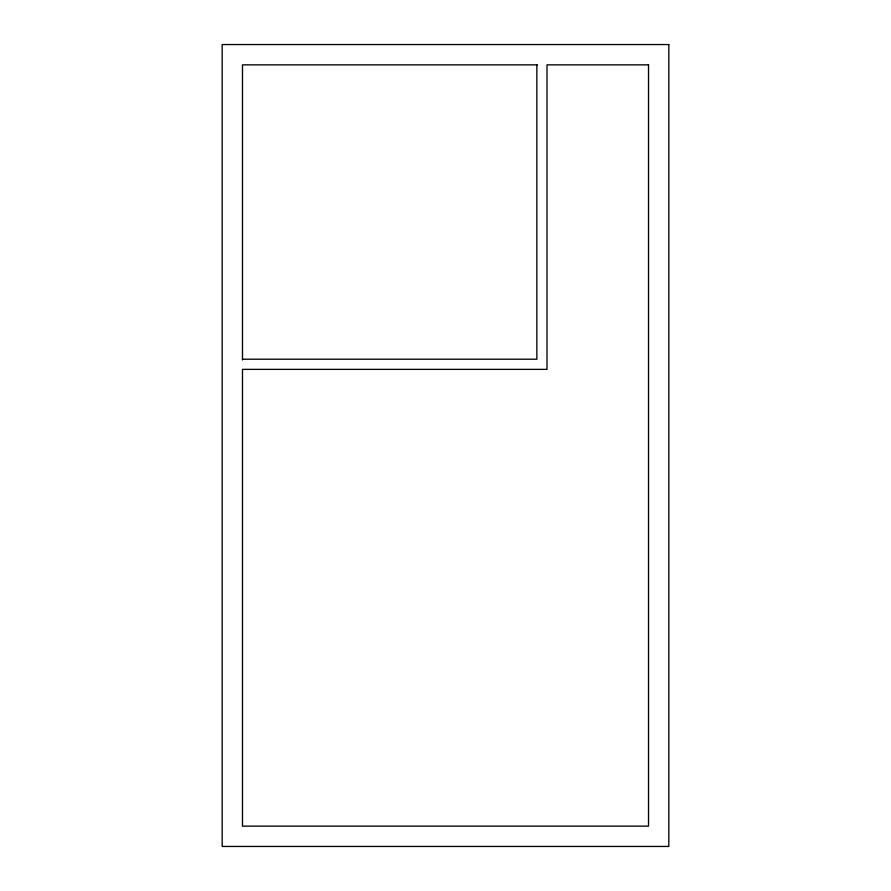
<?xml version="1.0" encoding="UTF-8"?>
<svg xmlns="http://www.w3.org/2000/svg" width="891" height="891" viewBox="0 0 891 891"><rect width="100%" height="100%" fill="white"/><g stroke="black" fill="none" stroke-linecap="round" stroke-linejoin="round"><path stroke-width="1.34" d="M537.273 64.854L242.486 64.854L242.486 359.908M242.486 359.218L536.861 359.218L536.861 64.854M668.818 44.55L222.182 44.55L222.182 846.45L668.818 846.45L668.818 44.55M648.514 64.854L547.007 64.854L547.007 369.375L242.486 369.375L242.486 826.146L648.514 826.146L648.514 64.854"/></g></svg>
